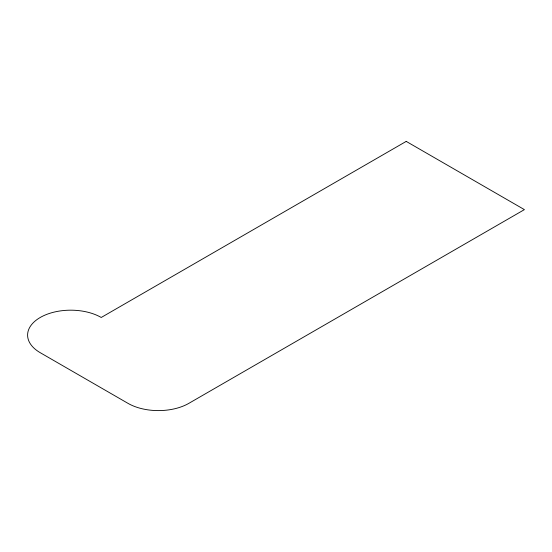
<?xml version="1.0" encoding="UTF-8"?>
<svg xmlns="http://www.w3.org/2000/svg" width="552" height="552" viewBox="0 0 552 552"><rect width="100%" height="100%" fill="white"/><g stroke="black" fill="none" stroke-linecap="round" stroke-linejoin="round"><path stroke-width="0.83" d="M406.217 141.395L101.23 317.476A43.132 24.902 0 0 0 40.234 317.476A43.132 24.902 0 0 0 40.234 352.693L127.919 403.312A43.132 24.902 0 0 0 188.915 403.312L524.4 209.622L406.217 141.395"/></g></svg>
